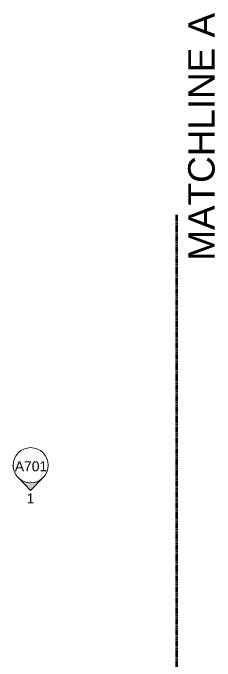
# Model space of a CAD drawing. Header units: inches. Extents: x -545 to 1083, y -2066 to -1239.
# Drawn here: x 269.1 to 360.8, y -1533.9 to -1239.2 of the extents above; entities that cross this region are included whole.
import ezdxf

# ---------------------------------------------------------------- set-up
doc = ezdxf.new("R2010")
doc.units = ezdxf.units.IN
doc.header["$MEASUREMENT"] = 0
doc.linetypes.add('Dash', pattern=[0.25, 0.125, -0.125])
for name, color, linetype, lineweight in [('A-ANNO-MATC', 214, 'Dash', 140), ('G-ANNO-SYMB', 111, 'Continuous', 9), ('G-ANNO-TEXT', 231, 'Continuous', 9)]:
    doc.layers.add(name, color=color, linetype=linetype, lineweight=lineweight)
doc.styles.add('Arial', font='arial.ttf', dxfattribs={"height": 4.5})
doc.styles.add('Swis721 Lt BT', font='swissl.ttf', dxfattribs={"height": 4.5})
doc.styles.add('Swis721 Lt BT_1', font='swissl.ttf', dxfattribs={"height": 12})

# ---------------------------------------------------------------- blocks, each defined once
blk = doc.blocks.new('Elevation - Filled Arrow 2-347888-2ND FLOOR - CONSTRUCTION')
at = {"layer": 'G-ANNO-SYMB'}
blk.add_circle((0, 0), 0.1664, dxfattribs=at)
blk = doc.blocks.new('Elevation - Filled Arrow-151867-2ND FLOOR - CONSTRUCTION')
at = {"layer": 'G-ANNO-SYMB'}
h = blk.add_hatch(color=256, dxfattribs=at)
edge = h.paths.add_edge_path(flags=0)
edge.add_line((0, 0.2393), (0.1103, 0.1247))
edge.add_arc((-0.0002, -0.0002), 0.1667, 48.49802, 130.55707)
edge.add_line((-0.1085, 0.1265), (0, 0.2393))
for p, q in [((0, 0.2393), (-0.1085, 0.1265)), ((-0.1084, 0.1266), (0, 0.2393)), ((0, 0.2393), (-0.1084, 0.1266)), ((0, 0.2393), (0.11, 0.1249)), ((0.1103, 0.1247), (0, 0.2393))]:
    blk.add_line(p, q, dxfattribs=at)
blk.add_arc((-0.0002, -0.0002), 0.1667, 48.49802, 130.55707, dxfattribs=at)
blk.add_ellipse((-0.0002, -0.0001), major_axis=(-0.1667, 0), ratio=0.999376, start_param=3.141593, end_param=6.283185, dxfattribs=at)

msp = doc.modelspace()

# ---------------------------------------------------------------- linework, layer by layer
at = {"layer": 'A-ANNO-MATC'}
msp.add_line((343.25, -1331.08), (343.25, -1961.69), dxfattribs=at)

# ---------------------------------------------------------------- block references
at = {"layer": 'G-ANNO-SYMB', "xscale": 47.99999999999997, "yscale": 47.99999999999997, "zscale": 47.99999999999997}
msp.add_blockref('Elevation - Filled Arrow 2-347888-2ND FLOOR - CONSTRUCTION', (277.13, -1444.86), dxfattribs=at)
at = {"layer": 'G-ANNO-SYMB', "extrusion": (0, 0, -1), "xscale": 47.99999999999997, "yscale": 47.99999999999997, "zscale": 47.99999999999997, "rotation": 180}
msp.add_blockref('Elevation - Filled Arrow-151867-2ND FLOOR - CONSTRUCTION', (-277.13, -1444.86), dxfattribs=at)

# ---------------------------------------------------------------- texts
at = {"layer": 'G-ANNO-SYMB', "char_height": 4.5, "attachment_point": 1}
for s, insert, width, style in [('A701', (269.94, -1443.09), 17.877, 'Arial'), ('1', (275.26, -1457.67), 4.0905, 'Swis721 Lt BT')]:
    msp.add_mtext(s, dxfattribs=dict(at, insert=insert, width=width, style=style))
at = {"layer": 'G-ANNO-TEXT', "color": 7, "insert": (348.59, -1351.87), "char_height": 12, "width": 127.1085, "attachment_point": 1, "rotation": 90, "style": 'Swis721 Lt BT_1'}
msp.add_mtext('MATCHLINE A', dxfattribs=at)

doc.saveas('drawing.dxf')
